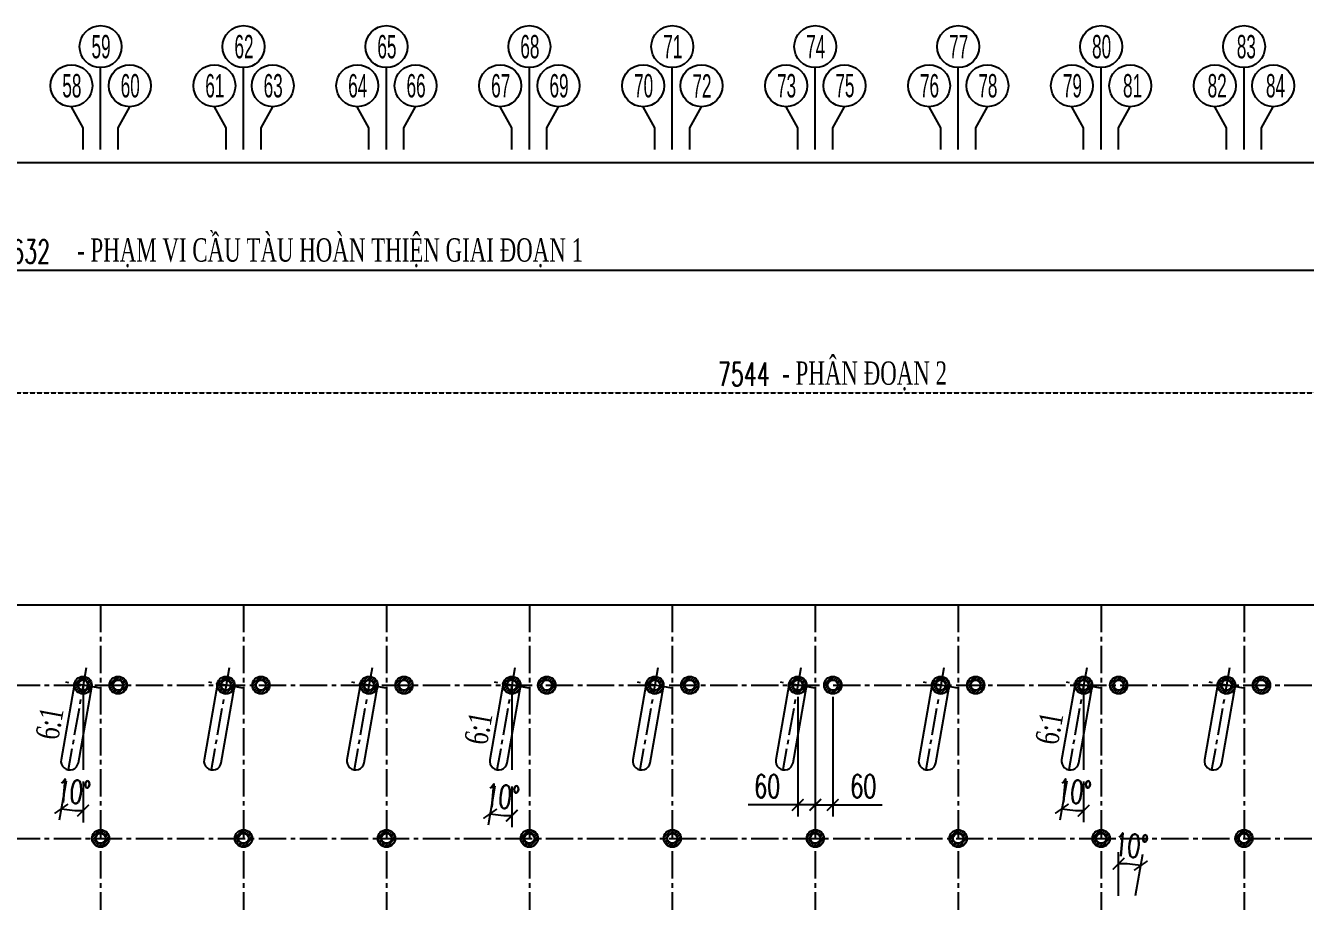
# Model space of a CAD drawing. Extents: x -64479 to 90650, y -38385 to 38270.
# Drawn here: x -41715 to -37328, y 12612 to 15612 of the extents above; entities that cross this region are included whole.
import ezdxf
from ezdxf.enums import TextEntityAlignment as Align

# ---------------------------------------------------------------- set-up
doc = ezdxf.new("R2010")
doc.units = 0
doc.header["$MEASUREMENT"] = 0
doc.linetypes.add('CENTER2', pattern=[1.125, 0.75, -0.125, 0.125, -0.125])
doc.linetypes.add('HIDDEN', pattern=[0.375, 0.25, -0.125])
doc.layers.get('0').update_dxf_attribs({"linetype": 'CONTINUOUS'})
for name, color, linetype in [('BORDER', 2, 'CONTINUOUS'), ('CENTER', 9, 'CENTER2'), ('DIMENSION', 4, 'CONTINUOUS'), ('HATCH', 7, 'CONTINUOUS'), ('HIDDEN', 4, 'HIDDEN'), ('Net vang', 2, 'CONTINUOUS'), ('PILE-D600', 20, 'CONTINUOUS'), ('TEXT', 3, 'CONTINUOUS')]:
    doc.layers.add(name, color=color, linetype=linetype)
doc.styles.add('DIM', font='romans.shx', dxfattribs={"width": 0.65})
doc.styles.get("Standard").update_dxf_attribs({"font": 'vn_vni.shx', "width": 0.9})
doc.styles.add('THUONG', font='vntimeh.shx')
doc.dimstyles.new('400.Ph', dxfattribs={"dimscale": 400, "dimtxt": 0.2, "dimasz": 0.15, "dimexe": 0.1, "dimexo": 0.1, "dimgap": 0.06, "dimtad": 1, "dimdec": 0, "dimzin": 0, "dimdsep": 46, "dimtxsty": 'DIM', "dimblk": 'ARCHTICK', "dimcen": 0.15, "dimdle": 0.1, "dimclrd": 256, "dimclre": 7, "dimclrt": 6, "dimadec": 0, "dimazin": 0, "dimtfac": 1, "dimtdec": 0, "dimtix": 1, "dimtmove": 0, "dimatfit": 3, "dimldrblk": 'ARCHTICK', "dimfxl": 1, "dimtolj": 1, "dimtzin": 0, "dimarcsym": 0})

# ---------------------------------------------------------------- blocks, each defined once
blk = doc.blocks.new('_ArchTick')
at = {"color": 0, "linetype": 'ByBlock', "const_width": 0.15}
blk.add_lwpolyline([(-0.5, -0.5), (0.5, 0.5)], dxfattribs=at)
blk = doc.blocks.new('*D18')
at = {"layer": 'DIMENSION', "color": 7, "lineweight": -2}
for p, q in [((-50569.1, 13667.7), (-50569.1, 15183.5)), ((-12849.1, 13667.7), (-12849.1, 15183.5))]:
    blk.add_line(p, q, dxfattribs=at)
at = {"layer": 'DIMENSION', "lineweight": -2}
blk.add_line((-50609.1, 15143.5), (-12809.1, 15143.5), dxfattribs=at)
at = {"layer": 'DIMENSION', "lineweight": -2, "xscale": 60, "yscale": 60, "zscale": 60, "rotation": 180}
blk.add_blockref('_ArchTick', (-50569.1, 15143.5), dxfattribs=at)
at = {"layer": 'DIMENSION', "lineweight": -2, "xscale": 60, "yscale": 60, "zscale": 60}
blk.add_blockref('_ArchTick', (-12849.1, 15143.5), dxfattribs=at)
at = {"layer": 'DIMENSION', "color": 6, "insert": (-31669.1, 15207.5), "char_height": 80, "attachment_point": 5, "style": 'DIM'}
blk.add_mtext('\\A1;37720', dxfattribs=at)
blk = doc.blocks.new('*D225')
at = {"layer": 'DIMENSION', "color": 7, "lineweight": -2}
for p, q in [((-50569.1, 13667.7), (-50569.1, 14814)), ((-27937.1, 13667.7), (-27937.1, 14814))]:
    blk.add_line(p, q, dxfattribs=at)
at = {"layer": 'DIMENSION', "lineweight": -2}
blk.add_line((-50609.1, 14774), (-27897.1, 14774), dxfattribs=at)
at = {"layer": 'DIMENSION', "lineweight": -2, "xscale": 60, "yscale": 60, "zscale": 60, "rotation": 180}
blk.add_blockref('_ArchTick', (-50569.1, 14774), dxfattribs=at)
at = {"layer": 'DIMENSION', "lineweight": -2, "xscale": 60, "yscale": 60, "zscale": 60}
blk.add_blockref('_ArchTick', (-27937.1, 14774), dxfattribs=at)
at = {"layer": 'DIMENSION', "color": 6, "insert": (-41742.3, 14838), "char_height": 80, "attachment_point": 5, "style": 'DIM'}
blk.add_mtext('\\A1;22632', dxfattribs=at)
blk = doc.blocks.new('*D234')
at = {"layer": 'DIMENSION', "color": 7, "lineweight": -2}
for p, q in [((-60628.9, 12630.9), (-60628.9, 12781.2)), ((-60570.8, 12632), (-60545.8, 12774))]:
    blk.add_line(p, q, dxfattribs=at)
at = {"layer": 'DIMENSION', "lineweight": -2}
blk.add_arc((-60628.9, 12302.7), 438.5, 80, 90, dxfattribs=at)
at = {"layer": 'DIMENSION', "lineweight": -2, "xscale": 40, "yscale": 40, "zscale": 40}
for p, rotation in [((-60628.9, 12741.2), 179.9999999999996), ((-60552.7, 12734.6), 350.0000000000073)]:
    blk.add_blockref('_ArchTick', p, dxfattribs=dict(at, rotation=rotation))
at = {"layer": 'DIMENSION', "color": 6, "insert": (-60585.1, 12803.3), "char_height": 80, "attachment_point": 5, "rotation": 355, "style": 'DIM'}
blk.add_mtext('\\A1;10°', dxfattribs=at)
blk = doc.blocks.new('*D242')
at = {"layer": 'DIMENSION', "color": 7, "lineweight": -2}
for p, q in [((-61728.9, 13312.7), (-61728.9, 12902.5)), ((-61668.9, 13312.7), (-61668.9, 12902.5))]:
    blk.add_line(p, q, dxfattribs=at)
at = {"layer": 'DIMENSION', "lineweight": -2}
for p, q in [((-61728.9, 12942.5), (-61898.6, 12942.5)), ((-61668.9, 12942.5), (-61768.9, 12942.5))]:
    blk.add_line(p, q, dxfattribs=at)
at = {"layer": 'DIMENSION', "lineweight": -2, "xscale": 40, "yscale": 40, "zscale": 40, "rotation": 180}
blk.add_blockref('_ArchTick', (-61728.9, 12942.5), dxfattribs=at)
at = {"layer": 'DIMENSION', "lineweight": -2, "xscale": 40, "yscale": 40, "zscale": 40}
blk.add_blockref('_ArchTick', (-61668.9, 12942.5), dxfattribs=at)
at = {"layer": 'DIMENSION', "color": 6, "insert": (-61833.7, 13006.5), "char_height": 80, "attachment_point": 5, "style": 'DIM'}
blk.add_mtext('\\A1;60', dxfattribs=at)
blk = doc.blocks.new('*D243')
at = {"layer": 'DIMENSION', "color": 7, "lineweight": -2}
for p, q in [((-61668.9, 13312.7), (-61668.9, 12902.5)), ((-61608.9, 13312.7), (-61608.9, 12902.5))]:
    blk.add_line(p, q, dxfattribs=at)
at = {"layer": 'DIMENSION', "lineweight": -2}
for p, q in [((-61668.9, 12942.5), (-61568.9, 12942.5)), ((-61608.9, 12942.5), (-61439.2, 12942.5))]:
    blk.add_line(p, q, dxfattribs=at)
at = {"layer": 'DIMENSION', "lineweight": -2, "xscale": 40, "yscale": 40, "zscale": 40, "rotation": 180}
blk.add_blockref('_ArchTick', (-61668.9, 12942.5), dxfattribs=at)
at = {"layer": 'DIMENSION', "lineweight": -2, "xscale": 40, "yscale": 40, "zscale": 40}
blk.add_blockref('_ArchTick', (-61608.9, 12942.5), dxfattribs=at)
at = {"layer": 'DIMENSION', "color": 6, "insert": (-61504, 13006.5), "char_height": 80, "attachment_point": 5, "style": 'DIM'}
blk.add_mtext('\\A1;60', dxfattribs=at)
blk = doc.blocks.new('*D244')
at = {"layer": 'DIMENSION', "color": 7, "lineweight": -2}
for p, q in [((-64236.9, 13023.3), (-64260.5, 12890)), ((-64178.9, 13023.1), (-64178.9, 12882.8))]:
    blk.add_line(p, q, dxfattribs=at)
at = {"layer": 'DIMENSION', "lineweight": -2}
blk.add_arc((-64178.9, 13352.7), 429.9, 260, 270, dxfattribs=at)
at = {"layer": 'DIMENSION', "lineweight": -2, "xscale": 40, "yscale": 40, "zscale": 40, "rotation": 170.0000000000083}
blk.add_blockref('_ArchTick', (-64253.5, 12929.3), dxfattribs=at)
at = {"layer": 'DIMENSION', "lineweight": -2, "xscale": 40, "yscale": 40, "zscale": 40}
blk.add_blockref('_ArchTick', (-64178.9, 12922.8), dxfattribs=at)
at = {"layer": 'DIMENSION', "color": 6, "insert": (-64210.8, 12988.2), "char_height": 80, "attachment_point": 5, "rotation": 355, "style": 'DIM'}
blk.add_mtext('\\A1;10°', dxfattribs=at)
blk = doc.blocks.new('*D263')
at = {"layer": 'DIMENSION', "color": 7, "lineweight": -2}
for p, q in [((-62766.9, 13006.3), (-62790.5, 12873)), ((-62708.9, 13006.1), (-62708.9, 12865.8))]:
    blk.add_line(p, q, dxfattribs=at)
at = {"layer": 'DIMENSION', "lineweight": -2}
blk.add_arc((-62708.9, 13335.7), 429.9, 260, 270, dxfattribs=at)
at = {"layer": 'DIMENSION', "lineweight": -2, "xscale": 40, "yscale": 40, "zscale": 40}
for p, rotation in [((-62783.5, 12912.3), 170.0000000000076), ((-62708.9, 12905.8), 359.9999999999995)]:
    blk.add_blockref('_ArchTick', p, dxfattribs=dict(at, rotation=rotation))
at = {"layer": 'DIMENSION', "color": 6, "insert": (-62740.8, 12971.2), "char_height": 80, "attachment_point": 5, "rotation": 355, "style": 'DIM'}
blk.add_mtext('\\A1;10°', dxfattribs=at)
blk = doc.blocks.new('*D266')
at = {"layer": 'DIMENSION', "color": 7, "lineweight": -2}
for p, q in [((-60806.9, 13023.3), (-60830.4, 12890)), ((-60748.9, 13023.1), (-60748.9, 12882.9))]:
    blk.add_line(p, q, dxfattribs=at)
at = {"layer": 'DIMENSION', "lineweight": -2}
blk.add_arc((-60748.9, 13352.7), 429.8, 260, 270, dxfattribs=at)
at = {"layer": 'DIMENSION', "lineweight": -2, "xscale": 40, "yscale": 40, "zscale": 40, "rotation": 170.0000000000083}
blk.add_blockref('_ArchTick', (-60823.5, 12929.4), dxfattribs=at)
at = {"layer": 'DIMENSION', "lineweight": -2, "xscale": 40, "yscale": 40, "zscale": 40}
blk.add_blockref('_ArchTick', (-60748.9, 12922.9), dxfattribs=at)
at = {"layer": 'DIMENSION', "color": 6, "insert": (-60780.7, 12988.3), "char_height": 80, "attachment_point": 5, "rotation": 355, "style": 'DIM'}
blk.add_mtext('\\A1;10°', dxfattribs=at)
blk = doc.blocks.new('*D407')
at = {"layer": 'HIDDEN', "color": 7, "lineweight": -2}
for p, q in [((-43025.1, 13667.7), (-43025.1, 14393.8)), ((-35481.1, 13667.7), (-35481.1, 14393.8))]:
    blk.add_line(p, q, dxfattribs=at)
at = {"layer": 'HIDDEN', "lineweight": -2}
blk.add_line((-43065.1, 14353.8), (-35441.1, 14353.8), dxfattribs=at)
at = {"layer": 'HIDDEN', "lineweight": -2, "xscale": 60, "yscale": 60, "zscale": 60, "rotation": 180}
blk.add_blockref('_ArchTick', (-43025.1, 14353.8), dxfattribs=at)
at = {"layer": 'HIDDEN', "lineweight": -2, "xscale": 60, "yscale": 60, "zscale": 60}
blk.add_blockref('_ArchTick', (-35481.1, 14353.8), dxfattribs=at)
at = {"layer": 'HIDDEN', "color": 6, "insert": (-39253.1, 14417.8), "char_height": 80, "attachment_point": 5, "style": 'DIM'}
blk.add_mtext('\\A1;7544', dxfattribs=at)
blk = doc.blocks.new('pd2')
at = {"layer": 'HATCH'}
h = blk.add_hatch(dxfattribs=at)
h.set_pattern_fill('ANSI31', color=256, scale=50, style=0)
h.set_pattern_definition([(45, (-56110.098, -6280.5305), (-4.4194174, 4.4194174), [])])
h.paths.add_polyline_path([(-64208.9, 13352.7, 1), (-64148.9, 13352.7, 1)])
h.paths.add_polyline_path([(-64161.9, 13352.7, -1), (-64195.9, 13352.7, -1)], flags=16)
h = blk.add_hatch(dxfattribs=at)
h.set_pattern_fill('ANSI31', color=256, scale=50, style=0)
h.set_pattern_definition([(45, (-55990.098, -6280.5305), (-4.4194174, 4.4194174), [])])
h.paths.add_polyline_path([(-64088.9, 13352.7, 1), (-64028.9, 13352.7, 1)])
h.paths.add_polyline_path([(-64041.9, 13352.7, -1), (-64075.9, 13352.7, -1)], flags=16)
h = blk.add_hatch(dxfattribs=at)
h.set_pattern_fill('ANSI31', color=256, scale=50, style=0)
h.set_pattern_definition([(45, (-55620.098, -6280.5305), (-4.4194174, 4.4194174), [])])
h.paths.add_polyline_path([(-63718.9, 13352.7, 1), (-63658.9, 13352.7, 1)])
h.paths.add_polyline_path([(-63671.9, 13352.7, -1), (-63705.9, 13352.7, -1)], flags=16)
h = blk.add_hatch(dxfattribs=at)
h.set_pattern_fill('ANSI31', color=256, scale=50, style=0)
h.set_pattern_definition([(45, (-55500.098, -6280.5305), (-4.4194174, 4.4194174), [])])
h.paths.add_polyline_path([(-63598.9, 13352.7, 1), (-63538.9, 13352.7, 1)])
h.paths.add_polyline_path([(-63551.9, 13352.7, -1), (-63585.9, 13352.7, -1)], flags=16)
h = blk.add_hatch(dxfattribs=at)
h.set_pattern_fill('ANSI31', color=256, scale=50, style=0)
h.set_pattern_definition([(45, (-55130.098, -6280.5305), (-4.4194174, 4.4194174), [])])
h.paths.add_polyline_path([(-63228.9, 13352.7, 1), (-63168.9, 13352.7, 1)])
h.paths.add_polyline_path([(-63181.9, 13352.7, -1), (-63215.9, 13352.7, -1)], flags=16)
h = blk.add_hatch(dxfattribs=at)
h.set_pattern_fill('ANSI31', color=256, scale=50, style=0)
h.set_pattern_definition([(45, (-55010.098, -6280.5305), (-4.4194174, 4.4194174), [])])
h.paths.add_polyline_path([(-63108.9, 13352.7, 1), (-63048.9, 13352.7, 1)])
h.paths.add_polyline_path([(-63061.9, 13352.7, -1), (-63095.9, 13352.7, -1)], flags=16)
h = blk.add_hatch(dxfattribs=at)
h.set_pattern_fill('ANSI31', color=256, scale=50, style=0)
h.set_pattern_definition([(45, (-54640.098, -6280.5305), (-4.4194174, 4.4194174), [])])
h.paths.add_polyline_path([(-62738.9, 13352.7, 1), (-62678.9, 13352.7, 1)])
h.paths.add_polyline_path([(-62691.9, 13352.7, -1), (-62725.9, 13352.7, -1)], flags=16)
h = blk.add_hatch(dxfattribs=at)
h.set_pattern_fill('ANSI31', color=256, scale=50, style=0)
h.set_pattern_definition([(45, (-54520.098, -6280.5305), (-4.4194174, 4.4194174), [])])
h.paths.add_polyline_path([(-62618.9, 13352.7, 1), (-62558.9, 13352.7, 1)])
h.paths.add_polyline_path([(-62571.9, 13352.7, -1), (-62605.9, 13352.7, -1)], flags=16)
h = blk.add_hatch(dxfattribs=at)
h.set_pattern_fill('ANSI31', color=256, scale=50, style=0)
h.set_pattern_definition([(45, (-54150.098, -6280.5305), (-4.4194174, 4.4194174), [])])
h.paths.add_polyline_path([(-62248.9, 13352.7, 1), (-62188.9, 13352.7, 1)])
h.paths.add_polyline_path([(-62201.9, 13352.7, -1), (-62235.9, 13352.7, -1)], flags=16)
h = blk.add_hatch(dxfattribs=at)
h.set_pattern_fill('ANSI31', color=256, scale=50, style=0)
h.set_pattern_definition([(45, (-54030.098, -6280.5305), (-4.4194174, 4.4194174), [])])
h.paths.add_polyline_path([(-62128.9, 13352.7, 1), (-62068.9, 13352.7, 1)])
h.paths.add_polyline_path([(-62081.9, 13352.7, -1), (-62115.9, 13352.7, -1)], flags=16)
h = blk.add_hatch(dxfattribs=at)
h.set_pattern_fill('ANSI31', color=256, scale=50, style=0)
h.set_pattern_definition([(45, (-53660.098, -6280.5305), (-4.4194174, 4.4194174), [])])
h.paths.add_polyline_path([(-61758.9, 13352.7, 1), (-61698.9, 13352.7, 1)])
h.paths.add_polyline_path([(-61711.9, 13352.7, -1), (-61745.9, 13352.7, -1)], flags=16)
h = blk.add_hatch(dxfattribs=at)
h.set_pattern_fill('ANSI31', color=256, scale=50, style=0)
h.set_pattern_definition([(45, (-53540.098, -6280.5305), (-4.4194174, 4.4194174), [])])
h.paths.add_polyline_path([(-61638.9, 13352.7, 1), (-61578.9, 13352.7, 1)])
h.paths.add_polyline_path([(-61591.9, 13352.7, -1), (-61625.9, 13352.7, -1)], flags=16)
h = blk.add_hatch(dxfattribs=at)
h.set_pattern_fill('ANSI31', color=256, scale=50, style=0)
h.set_pattern_definition([(45, (-53170.098, -6280.5305), (-4.4194174, 4.4194174), [])])
h.paths.add_polyline_path([(-61268.9, 13352.7, 1), (-61208.9, 13352.7, 1)])
h.paths.add_polyline_path([(-61221.9, 13352.7, -1), (-61255.9, 13352.7, -1)], flags=16)
h = blk.add_hatch(dxfattribs=at)
h.set_pattern_fill('ANSI31', color=256, scale=50, style=0)
h.set_pattern_definition([(45, (-53050.098, -6280.5305), (-4.4194174, 4.4194174), [])])
h.paths.add_polyline_path([(-61148.9, 13352.7, 1), (-61088.9, 13352.7, 1)])
h.paths.add_polyline_path([(-61101.9, 13352.7, -1), (-61135.9, 13352.7, -1)], flags=16)
h = blk.add_hatch(dxfattribs=at)
h.set_pattern_fill('ANSI31', color=256, scale=50, style=0)
h.set_pattern_definition([(45, (-52680.098, -6280.5305), (-4.4194174, 4.4194174), [])])
h.paths.add_polyline_path([(-60778.9, 13352.7, 1), (-60718.9, 13352.7, 1)])
h.paths.add_polyline_path([(-60731.9, 13352.7, -1), (-60765.9, 13352.7, -1)], flags=16)
h = blk.add_hatch(dxfattribs=at)
h.set_pattern_fill('ANSI31', color=256, scale=50, style=0)
h.set_pattern_definition([(45, (-52560.098, -6280.5305), (-4.4194174, 4.4194174), [])])
h.paths.add_polyline_path([(-60658.9, 13352.7, 1), (-60598.9, 13352.7, 1)])
h.paths.add_polyline_path([(-60611.9, 13352.7, -1), (-60645.9, 13352.7, -1)], flags=16)
h = blk.add_hatch(dxfattribs=at)
h.set_pattern_fill('ANSI31', color=256, scale=50, style=0)
h.set_pattern_definition([(45, (-52190.098, -6280.5305), (-4.4194174, 4.4194174), [])])
h.paths.add_polyline_path([(-60288.9, 13352.7, 1), (-60228.9, 13352.7, 1)])
h.paths.add_polyline_path([(-60241.9, 13352.7, -1), (-60275.9, 13352.7, -1)], flags=16)
h = blk.add_hatch(dxfattribs=at)
h.set_pattern_fill('ANSI31', color=256, scale=50, style=0)
h.set_pattern_definition([(45, (-52070.098, -6280.5305), (-4.4194174, 4.4194174), [])])
h.paths.add_polyline_path([(-60168.9, 13352.7, 1), (-60108.9, 13352.7, 1)])
h.paths.add_polyline_path([(-60121.9, 13352.7, -1), (-60155.9, 13352.7, -1)], flags=16)
h = blk.add_hatch(dxfattribs=at)
h.set_pattern_fill('ANSI31', color=256, scale=50, style=0)
h.set_pattern_definition([(45, (-56050.098, -6805.5305), (-4.4194174, 4.4194174), [])])
h.paths.add_polyline_path([(-64148.9, 12827.7, 1), (-64088.9, 12827.7, 1)])
h.paths.add_polyline_path([(-64101.9, 12827.7, -1), (-64135.9, 12827.7, -1)], flags=16)
h = blk.add_hatch(dxfattribs=at)
h.set_pattern_fill('ANSI31', color=256, scale=50, style=0)
h.set_pattern_definition([(45, (-55560.098, -6805.5305), (-4.4194174, 4.4194174), [])])
h.paths.add_polyline_path([(-63658.9, 12827.7, 1), (-63598.9, 12827.7, 1)])
h.paths.add_polyline_path([(-63611.9, 12827.7, -1), (-63645.9, 12827.7, -1)], flags=16)
h = blk.add_hatch(dxfattribs=at)
h.set_pattern_fill('ANSI31', color=256, scale=50, style=0)
h.set_pattern_definition([(45, (-55070.098, -6805.5305), (-4.4194174, 4.4194174), [])])
h.paths.add_polyline_path([(-63168.9, 12827.7, 1), (-63108.9, 12827.7, 1)])
h.paths.add_polyline_path([(-63121.9, 12827.7, -1), (-63155.9, 12827.7, -1)], flags=16)
h = blk.add_hatch(dxfattribs=at)
h.set_pattern_fill('ANSI31', color=256, scale=50, style=0)
h.set_pattern_definition([(45, (-54580.098, -6805.5305), (-4.4194174, 4.4194174), [])])
h.paths.add_polyline_path([(-62678.9, 12827.7, 1), (-62618.9, 12827.7, 1)])
h.paths.add_polyline_path([(-62631.9, 12827.7, -1), (-62665.9, 12827.7, -1)], flags=16)
h = blk.add_hatch(dxfattribs=at)
h.set_pattern_fill('ANSI31', color=256, scale=50, style=0)
h.set_pattern_definition([(45, (-54090.098, -6805.5305), (-4.4194174, 4.4194174), [])])
h.paths.add_polyline_path([(-62188.9, 12827.7, 1), (-62128.9, 12827.7, 1)])
h.paths.add_polyline_path([(-62141.9, 12827.7, -1), (-62175.9, 12827.7, -1)], flags=16)
h = blk.add_hatch(dxfattribs=at)
h.set_pattern_fill('ANSI31', color=256, scale=50, style=0)
h.set_pattern_definition([(45, (-53600.098, -6805.5305), (-4.4194174, 4.4194174), [])])
h.paths.add_polyline_path([(-61698.9, 12827.7, 1), (-61638.9, 12827.7, 1)])
h.paths.add_polyline_path([(-61651.9, 12827.7, -1), (-61685.9, 12827.7, -1)], flags=16)
h = blk.add_hatch(dxfattribs=at)
h.set_pattern_fill('ANSI31', color=256, scale=50, style=0)
h.set_pattern_definition([(45, (-53110.098, -6805.5305), (-4.4194174, 4.4194174), [])])
h.paths.add_polyline_path([(-61208.9, 12827.7, 1), (-61148.9, 12827.7, 1)])
h.paths.add_polyline_path([(-61161.9, 12827.7, -1), (-61195.9, 12827.7, -1)], flags=16)
h = blk.add_hatch(dxfattribs=at)
h.set_pattern_fill('ANSI31', color=256, scale=50, style=0)
h.set_pattern_definition([(45, (-52620.098, -6805.5305), (-4.4194174, 4.4194174), [])])
h.paths.add_polyline_path([(-60718.9, 12827.7, 1), (-60658.9, 12827.7, 1)])
h.paths.add_polyline_path([(-60671.9, 12827.7, -1), (-60705.9, 12827.7, -1)], flags=16)
h = blk.add_hatch(dxfattribs=at)
h.set_pattern_fill('ANSI31', color=256, scale=50, style=0)
h.set_pattern_definition([(45, (-52130.098, -6805.5305), (-4.4194174, 4.4194174), [])])
h.paths.add_polyline_path([(-60228.9, 12827.7, 1), (-60168.9, 12827.7, 1)])
h.paths.add_polyline_path([(-60181.9, 12827.7, -1), (-60215.9, 12827.7, -1)], flags=16)
at = {"layer": 'BORDER'}
blk.add_lwpolyline([(-65685.9, 13627.7), (-58141.9, 13627.7)], dxfattribs=at)
at = {"layer": 'CENTER', "ltscale": 125}
for p, q in [((-64118.9, 13627.7), (-64118.9, 11227.7)), ((-63628.9, 13627.7), (-63628.9, 11227.7)), ((-63138.9, 13627.7), (-63138.9, 11227.7)), ((-62648.9, 13627.7), (-62648.9, 11227.7)), ((-62158.9, 13627.7), (-62158.9, 11227.7)), ((-61668.9, 13627.7), (-61668.9, 11227.7)), ((-61178.9, 13627.7), (-61178.9, 11227.7)), ((-60688.9, 13627.7), (-60688.9, 11227.7)), ((-60198.9, 13627.7), (-60198.9, 11227.7)), ((-64168.4, 13411.8), (-64230, 13062.7)), ((-63678.4, 13411.8), (-63740, 13062.7)), ((-63188.4, 13411.8), (-63250, 13062.7)), ((-62698.4, 13411.8), (-62760, 13062.7)), ((-62208.4, 13411.8), (-62270, 13062.7)), ((-61718.4, 13411.8), (-61780, 13062.7)), ((-61228.4, 13411.8), (-61290, 13062.7)), ((-60738.4, 13411.8), (-60800, 13062.7)), ((-60248.4, 13411.8), (-60310, 13062.7)), ((-65685.9, 13352.7), (-58141.9, 13352.7)), ((-64119.8, 13342.3), (-64238, 13363.1)), ((-63629.8, 13342.3), (-63748, 13363.1)), ((-63139.8, 13342.3), (-63258, 13363.1)), ((-62649.8, 13342.3), (-62768, 13363.1)), ((-62159.8, 13342.3), (-62278, 13363.1)), ((-61669.8, 13342.3), (-61788, 13363.1)), ((-61179.8, 13342.3), (-61298, 13363.1)), ((-60689.8, 13342.3), (-60808, 13363.1)), ((-60199.8, 13342.3), (-60318, 13363.1)), ((-65685.9, 12827.7), (-58141.9, 12827.7))]:
    blk.add_line(p, q, dxfattribs=at)
at = {"layer": 'DIMENSION'}
for p, q in [((-64178.9, 13352.7), (-64178.9, 13063.1)), ((-62708.9, 13352.7), (-62708.9, 13063.1)), ((-60748.9, 13352.7), (-60748.9, 13063.1))]:
    blk.add_line(p, q, dxfattribs=at)
at = {"layer": 'PILE-D600', "linetype": 'Continuous', "ltscale": 0.7}
for points in [[(-64208.4, 13357.9), (-64254.3, 13097.5, 1), (-64195.2, 13087.1), (-64149.3, 13347.5)], [(-63718.4, 13357.9), (-63764.3, 13097.5, 1), (-63705.2, 13087.1), (-63659.3, 13347.5)], [(-63228.4, 13357.9), (-63274.3, 13097.5, 1), (-63215.2, 13087.1), (-63169.3, 13347.5)], [(-62738.4, 13357.9), (-62784.3, 13097.5, 1), (-62725.2, 13087.1), (-62679.3, 13347.5)], [(-62248.4, 13357.9), (-62294.3, 13097.5, 1), (-62235.2, 13087.1), (-62189.3, 13347.5)], [(-61758.4, 13357.9), (-61804.3, 13097.5, 1), (-61745.2, 13087.1), (-61699.3, 13347.5)], [(-61268.4, 13357.9), (-61314.3, 13097.5, 1), (-61255.2, 13087.1), (-61209.3, 13347.5)], [(-60778.4, 13357.9), (-60824.3, 13097.5, 1), (-60765.2, 13087.1), (-60719.3, 13347.5)], [(-60288.4, 13357.9), (-60334.3, 13097.5, 1), (-60275.2, 13087.1), (-60229.3, 13347.5)]]:
    blk.add_lwpolyline(points, format="xyb", dxfattribs=at)
for centre, radius in [((-64178.9, 13352.7), 30), ((-64058.9, 13352.7), 30), ((-63688.9, 13352.7), 30), ((-63568.9, 13352.7), 30), ((-63198.9, 13352.7), 30), ((-63078.9, 13352.7), 30), ((-62708.9, 13352.7), 30), ((-62588.9, 13352.7), 30), ((-62218.9, 13352.7), 30), ((-62098.9, 13352.7), 30), ((-61728.9, 13352.7), 30), ((-61608.9, 13352.7), 30), ((-61238.9, 13352.7), 30), ((-61118.9, 13352.7), 30), ((-60748.9, 13352.7), 30), ((-60628.9, 13352.7), 30), ((-60258.9, 13352.7), 30), ((-60138.9, 13352.7), 30), ((-64178.9, 13352.7), 17), ((-64058.9, 13352.7), 17), ((-63688.9, 13352.7), 17), ((-63568.9, 13352.7), 17), ((-63198.9, 13352.7), 17), ((-63078.9, 13352.7), 17), ((-62708.9, 13352.7), 17), ((-62588.9, 13352.7), 17), ((-62218.9, 13352.7), 17), ((-62098.9, 13352.7), 17), ((-61728.9, 13352.7), 17), ((-61608.9, 13352.7), 17), ((-61238.9, 13352.7), 17), ((-61118.9, 13352.7), 17), ((-60748.9, 13352.7), 17), ((-60628.9, 13352.7), 17), ((-60258.9, 13352.7), 17), ((-60138.9, 13352.7), 17), ((-64118.9, 12827.7), 30), ((-63628.9, 12827.7), 30), ((-63138.9, 12827.7), 30), ((-62648.9, 12827.7), 30), ((-62158.9, 12827.7), 30), ((-61668.9, 12827.7), 30), ((-61178.9, 12827.7), 30), ((-60688.9, 12827.7), 30), ((-60198.9, 12827.7), 30), ((-64118.9, 12827.7), 17), ((-63628.9, 12827.7), 17), ((-63138.9, 12827.7), 17), ((-62648.9, 12827.7), 17), ((-62158.9, 12827.7), 17), ((-61668.9, 12827.7), 17), ((-61178.9, 12827.7), 17), ((-60688.9, 12827.7), 17), ((-60198.9, 12827.7), 17)]:
    blk.add_circle(centre, radius, dxfattribs=at)
at = {"layer": 'TEXT', "style": 'THUONG', "width": 0.7}
for p in [(-64241, 13157.2), (-62771, 13140.2), (-60813.9, 13140.4)]:
    blk.add_text('6:1', height=80, rotation=79.5709, dxfattribs=at).set_placement(p, align=Align.BOTTOM_LEFT)
at = {"layer": 'DIMENSION'}
for base, line1, line2, picture, middle in [((-64228.8, 12925.7), ((-64178.9, 13352.7), (-64178.9, 13063.1)), ((-64168.4, 13411.8), (-64230, 13062.7)), '*D244', (-64210.8, 12988.2)), ((-62758.8, 12908.7), ((-62708.9, 13335.7), (-62708.9, 13046.1)), ((-62698.4, 13394.8), (-62760, 13045.7)), '*D263', (-62740.8, 12971.2)), ((-60798.8, 12925.8), ((-60748.9, 13352.7), (-60748.9, 13063.1)), ((-60738.4, 13411.8), (-60800, 13062.7)), '*D266', (-60780.7, 12988.3)), ((-60578, 12738.3), ((-60639.3, 12243.6), (-60577.7, 12592.7)), ((-60628.9, 12302.7), (-60628.9, 12590.9)), '*D234', (-60585.1, 12803.3))]:
    dim = blk.add_angular_dim_2l(base=base, line1=line1, line2=line2, dimstyle='400.Ph', dxfattribs=at)
    dim.commit()
    dim.dimension.update_dxf_attribs({"geometry": picture, "text_midpoint": middle})
dim = blk.add_linear_dim(base=(-61668.9, 12942.5), p1=(-61728.9, 13352.7), p2=(-61668.9, 13352.7), dimstyle='400.Ph', dxfattribs=at)
dim.commit()
dim.dimension.update_dxf_attribs({"geometry": '*D242', "text_midpoint": (-61833.7, 12942.5), "dimtype": 128})
dim = blk.add_linear_dim(base=(-61668.9, 12942.5), p1=(-61608.9, 13352.7), p2=(-61668.9, 13352.7), angle=180, dimstyle='400.Ph', dxfattribs=at)
dim.commit()
dim.dimension.update_dxf_attribs({"geometry": '*D243', "text_midpoint": (-61504, 12942.5), "dimtype": 128})

msp = doc.modelspace()

# ---------------------------------------------------------------- linework, layer by layer
at = {"layer": 'Net vang'}
for p, q in [((-41458.1, 15187.4), (-41458.1, 15468.1)), ((-40968.1, 15187.4), (-40968.1, 15468.1)), ((-40478.1, 15187.4), (-40478.1, 15468.1)), ((-39988.1, 15187.4), (-39988.1, 15468.1)), ((-39498.1, 15187.4), (-39498.1, 15468.1)), ((-39008.1, 15187.4), (-39008.1, 15468.1)), ((-38518.1, 15187.4), (-38518.1, 15468.1)), ((-38028.1, 15187.4), (-38028.1, 15468.1)), ((-37538.1, 15187.4), (-37538.1, 15468.1)), ((-41518.1, 15262.4), (-41558.1, 15334.2)), ((-41398.1, 15262.4), (-41358.1, 15334.2)), ((-41028.1, 15262.4), (-41068.1, 15334.2)), ((-40908.1, 15262.4), (-40868.1, 15334.2)), ((-40538.1, 15262.4), (-40578.1, 15334.2)), ((-40418.1, 15262.4), (-40378.1, 15334.2)), ((-40048.1, 15262.4), (-40088.1, 15334.2)), ((-39928.1, 15262.4), (-39888.1, 15334.2)), ((-39558.1, 15262.4), (-39598.1, 15334.2)), ((-39438.1, 15262.4), (-39398.1, 15334.2)), ((-39068.1, 15262.4), (-39108.1, 15334.2)), ((-38948.1, 15262.4), (-38908.1, 15334.2)), ((-38578.1, 15262.4), (-38618.1, 15334.2)), ((-38458.1, 15262.4), (-38418.1, 15334.2)), ((-38088.1, 15262.4), (-38128.1, 15334.2)), ((-37968.1, 15262.4), (-37928.1, 15334.2)), ((-37598.1, 15262.4), (-37638.1, 15334.2)), ((-37478.1, 15262.4), (-37438.1, 15334.2)), ((-41518.1, 15187.4), (-41518.1, 15262.4)), ((-41398.1, 15187.4), (-41398.1, 15262.4)), ((-41028.1, 15187.4), (-41028.1, 15262.4)), ((-40908.1, 15187.4), (-40908.1, 15262.4)), ((-40538.1, 15187.4), (-40538.1, 15262.4)), ((-40418.1, 15187.4), (-40418.1, 15262.4)), ((-40048.1, 15187.4), (-40048.1, 15262.4)), ((-39928.1, 15187.4), (-39928.1, 15262.4)), ((-39558.1, 15187.4), (-39558.1, 15262.4)), ((-39438.1, 15187.4), (-39438.1, 15262.4)), ((-39068.1, 15187.4), (-39068.1, 15262.4)), ((-38948.1, 15187.4), (-38948.1, 15262.4)), ((-38578.1, 15187.4), (-38578.1, 15262.4)), ((-38458.1, 15187.4), (-38458.1, 15262.4)), ((-38088.1, 15187.4), (-38088.1, 15262.4)), ((-37968.1, 15187.4), (-37968.1, 15262.4)), ((-37598.1, 15187.4), (-37598.1, 15262.4)), ((-37478.1, 15187.4), (-37478.1, 15262.4))]:
    msp.add_line(p, q, dxfattribs=at)
for centre in [(-41458.1, 15540.1), (-40968.1, 15540.1), (-40478.1, 15540.1), (-39988.1, 15540.1), (-39498.1, 15540.1), (-39008.1, 15540.1), (-38518.1, 15540.1), (-38028.1, 15540.1), (-37538.1, 15540.1), (-41558.1, 15406.2), (-41358.1, 15406.2), (-41068.1, 15406.2), (-40868.1, 15406.2), (-40578.1, 15406.2), (-40378.1, 15406.2), (-40088.1, 15406.2), (-39888.1, 15406.2), (-39598.1, 15406.2), (-39398.1, 15406.2), (-39108.1, 15406.2), (-38908.1, 15406.2), (-38618.1, 15406.2), (-38418.1, 15406.2), (-38128.1, 15406.2), (-37928.1, 15406.2), (-37638.1, 15406.2), (-37438.1, 15406.2)]:
    msp.add_circle(centre, 72, dxfattribs=at)

# ---------------------------------------------------------------- block references
at = {"layer": 'DIMENSION'}
msp.add_blockref('pd2', (22660.8, 0), dxfattribs=at)

# ---------------------------------------------------------------- texts
at = {"layer": 'TEXT', "width": 0.55}
for s, p in [('59', (-41456.5, 15540.1)), ('62', (-40966.5, 15540.1)), ('65', (-40476.5, 15540.1)), ('68', (-39986.5, 15540.1)), ('71', (-39496.5, 15540.1)), ('74', (-39006.5, 15540.1)), ('77', (-38516.5, 15540.1)), ('80', (-38026.5, 15540.1)), ('83', (-37530.3, 15540.1)), ('58', (-41556.5, 15406.2)), ('60', (-41356.5, 15406.2)), ('61', (-41066.5, 15406.2)), ('63', (-40866.5, 15406.2)), ('64', (-40576.5, 15406.2)), ('66', (-40376.5, 15406.2)), ('67', (-40086.5, 15406.2)), ('69', (-39886.5, 15406.2)), ('70', (-39596.5, 15406.2)), ('72', (-39396.5, 15406.2)), ('73', (-39106.5, 15406.2)), ('75', (-38906.5, 15406.2)), ('76', (-38616.5, 15406.2)), ('78', (-38416.5, 15406.2)), ('79', (-38126.5, 15406.2)), ('81', (-37920.3, 15406.2)), ('82', (-37630.3, 15406.2)), ('84', (-37430.3, 15406.2))]:
    msp.add_text(s, height=80, dxfattribs=at).set_placement(p, align=Align.MIDDLE)
at = {"layer": 'TEXT', "style": 'THUONG', "width": 0.65}
msp.add_text('- ph¹m vi cÇu tµu hoµn thiÖn giai ®o¹n 1', height=80, dxfattribs=at).set_placement((-40671.4, 14847.7), align=Align.MIDDLE)
msp.add_text('- ph©n ®o¹n 2', height=80, dxfattribs=at).set_placement((-39121.4, 14381.8))

# ---------------------------------------------------------------- dimensions: what is measured, and where the dimension line sits
at = {"layer": 'DIMENSION'}
for base, p2, picture, middle in [((-12849.1, 15143.5), (-12849.1, 13627.7), '*D18', (-31669.1, 15143.5)), ((-27937.1, 14774), (-27937.1, 13627.7), '*D225', (-41742.3, 14774))]:
    dim = msp.add_linear_dim(base=base, p1=(-50569.1, 13627.7), p2=p2, dimstyle='400.Ph', dxfattribs=at)
    dim.commit()
    dim.dimension.update_dxf_attribs({"geometry": picture, "text_midpoint": middle, "dimtype": 160})
at = {"layer": 'HIDDEN'}
dim = msp.add_linear_dim(base=(-35481.1, 14353.8), p1=(-43025.1, 13627.7), p2=(-35481.1, 13627.7), dimstyle='400.Ph', override={"dimtmove": 1}, dxfattribs=at)
dim.commit()
dim.dimension.update_dxf_attribs({"geometry": '*D407', "text_midpoint": (-39253.1, 14417.8)})

doc.saveas('drawing.dxf')
